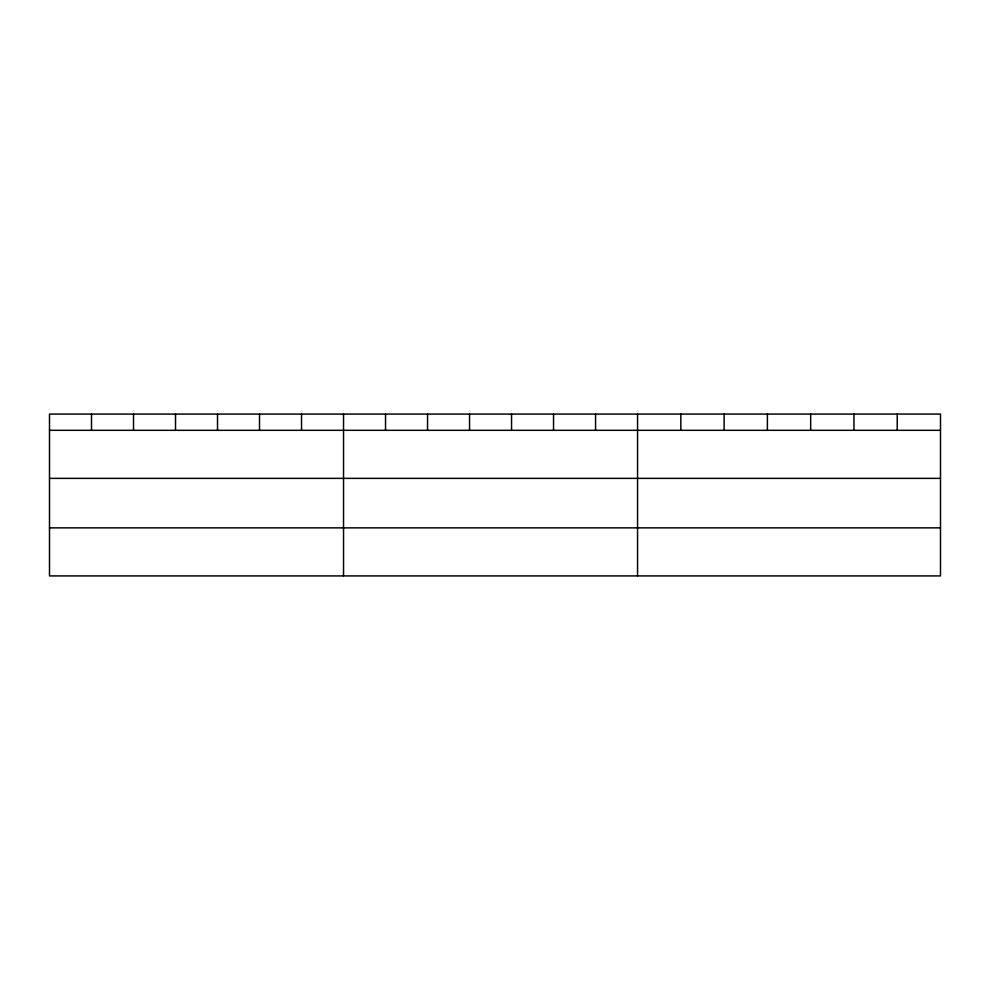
<?xml version="1.0" encoding="UTF-8"?>
<svg xmlns="http://www.w3.org/2000/svg" width="990" height="990" viewBox="0 0 990 990"><rect width="100%" height="100%" fill="white"/><g stroke="black" fill="none" stroke-linecap="round" stroke-linejoin="round"><path stroke-width="1.49" d="M940.5 478.368L940.5 414.08L49.5 414.08L49.5 575.92L940.5 575.92L940.5 478.368L49.5 478.368M49.5 430.316L940.5 430.316M49.5 527.868L940.5 527.868M897.225 414.08L897.225 430.316M853.949 414.08L853.949 430.316M810.674 414.08L810.674 430.316M767.386 414.08L767.386 430.316M724.111 414.08L724.111 430.316M680.835 414.08L680.835 430.316M637.56 414.08L637.56 575.92M595.559 414.08L595.559 430.316M553.546 414.08L553.546 430.316M511.545 414.08L511.545 430.316M469.545 414.08L469.545 430.316M427.544 414.08L427.544 430.316M385.531 414.08L385.531 430.316M343.53 414.08L343.53 575.92M301.529 414.08L301.529 430.316M259.516 414.08L259.516 430.316M217.515 414.08L217.515 430.316M175.515 414.08L175.515 430.316M133.514 414.08L133.514 430.316M91.501 414.08L91.501 430.316"/></g></svg>
